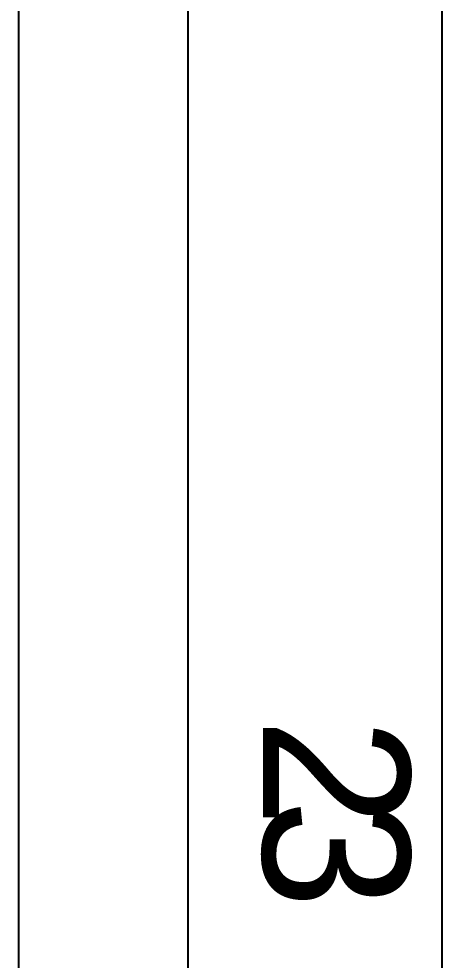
# Model space of a CAD drawing. Header units: millimetres. Extents: x 0 to 33.1, y 1.5 to 45.3.
# Drawn here: x 0.028 to 0.311, y 4.651 to 5.281 of the extents above; entities that cross this region are included whole.
import ezdxf

# ---------------------------------------------------------------- set-up
doc = ezdxf.new("R2010")
doc.units = ezdxf.units.MM
doc.header["$MEASUREMENT"] = 0
doc.layers.get('0').update_dxf_attribs({"linetype": 'CONTINUOUS'})

msp = doc.modelspace()

# ---------------------------------------------------------------- linework, layer by layer
at = {"color": 0, "linetype": 'Continuous'}
for p, q in [((0.027778, 1.49778), (0.027778, 45.3028)), ((0.141114, 1.61111), (0.141114, 44.9044)), ((0.311089, 1.78108), (0.311089, 44.7344))]:
    msp.add_line(p, q, dxfattribs=at)
at = {"color": 240, "linetype": 'Continuous'}
msp.add_line((0.311089, 1.78108), (0.311089, 6.90446), dxfattribs=at)

# ---------------------------------------------------------------- texts
at = {"color": 0}
for s, p in [('2', (0.191111, 4.81278)), ('3', (0.191111, 4.75814))]:
    msp.add_text(s, height=0.098333, rotation=270, dxfattribs=at).set_placement(p)

doc.saveas('drawing.dxf')
